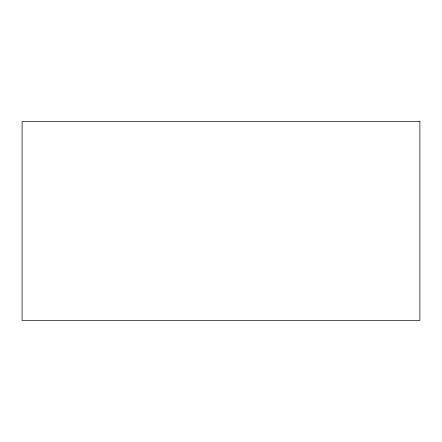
<?xml version="1.0" encoding="UTF-8"?>
<svg xmlns="http://www.w3.org/2000/svg" width="442" height="442" viewBox="0 0 442 442"><rect width="100%" height="100%" fill="white"/><g stroke="black" fill="none" stroke-linecap="round" stroke-linejoin="round"><path stroke-width="0.66" d="M419.9 121.55L22.1 121.55L22.1 320.45L419.9 320.45L419.9 121.55"/></g></svg>
